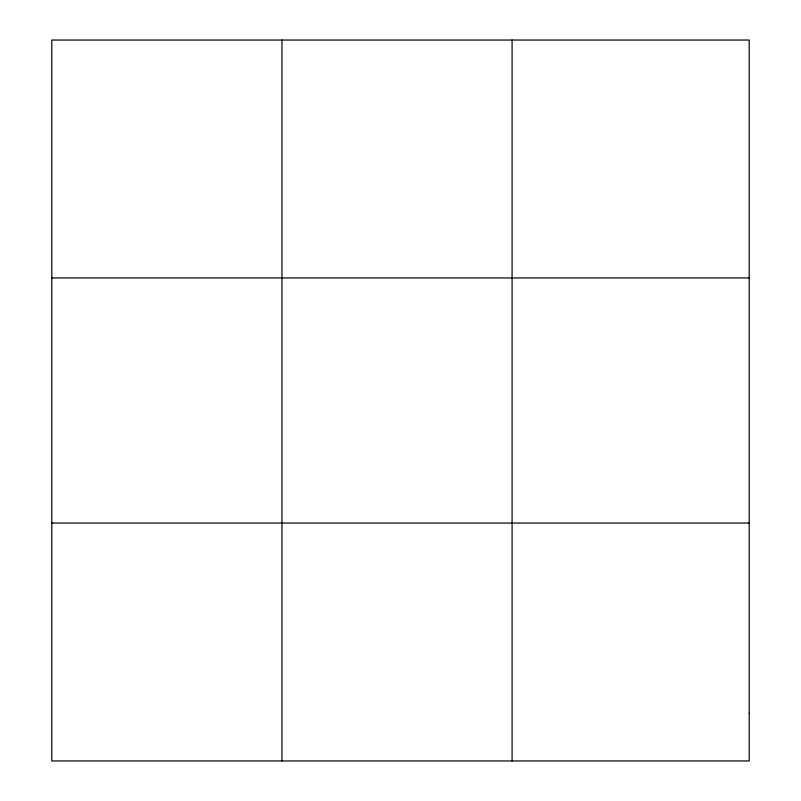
<?xml version="1.0" encoding="UTF-8"?>
<svg xmlns="http://www.w3.org/2000/svg" width="801" height="801" viewBox="0 0 801 801"><rect width="100%" height="100%" fill="white"/><g stroke="black" fill="none" stroke-linecap="round" stroke-linejoin="round"><path stroke-width="1.2" d="M281.942 760.95L281.942 40.05M512.089 760.95L512.089 40.05M51.795 277.947L749.205 277.947M51.795 523.053L749.205 523.053M749.205 713.371L749.205 760.95L51.795 760.95L51.795 40.05L749.205 40.05L749.205 713.371"/></g></svg>
